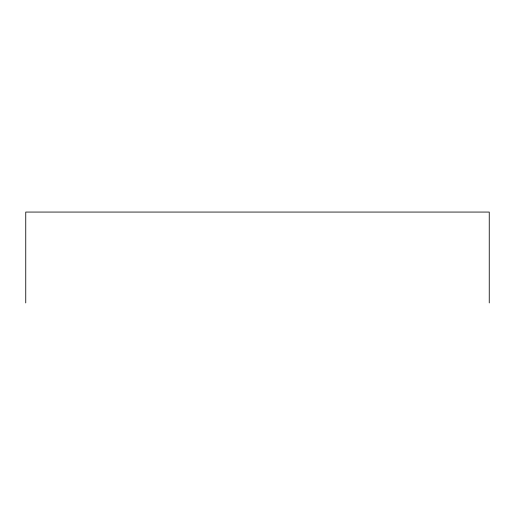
<?xml version="1.0" encoding="UTF-8"?>
<svg xmlns="http://www.w3.org/2000/svg" width="515" height="515" viewBox="0 0 515 515"><rect width="100%" height="100%" fill="white"/><g stroke="black" fill="none" stroke-linecap="round" stroke-linejoin="round"><path stroke-width="0.77" d="M489.25 302.936L489.25 212.064L25.75 212.064L25.75 302.936"/></g></svg>
